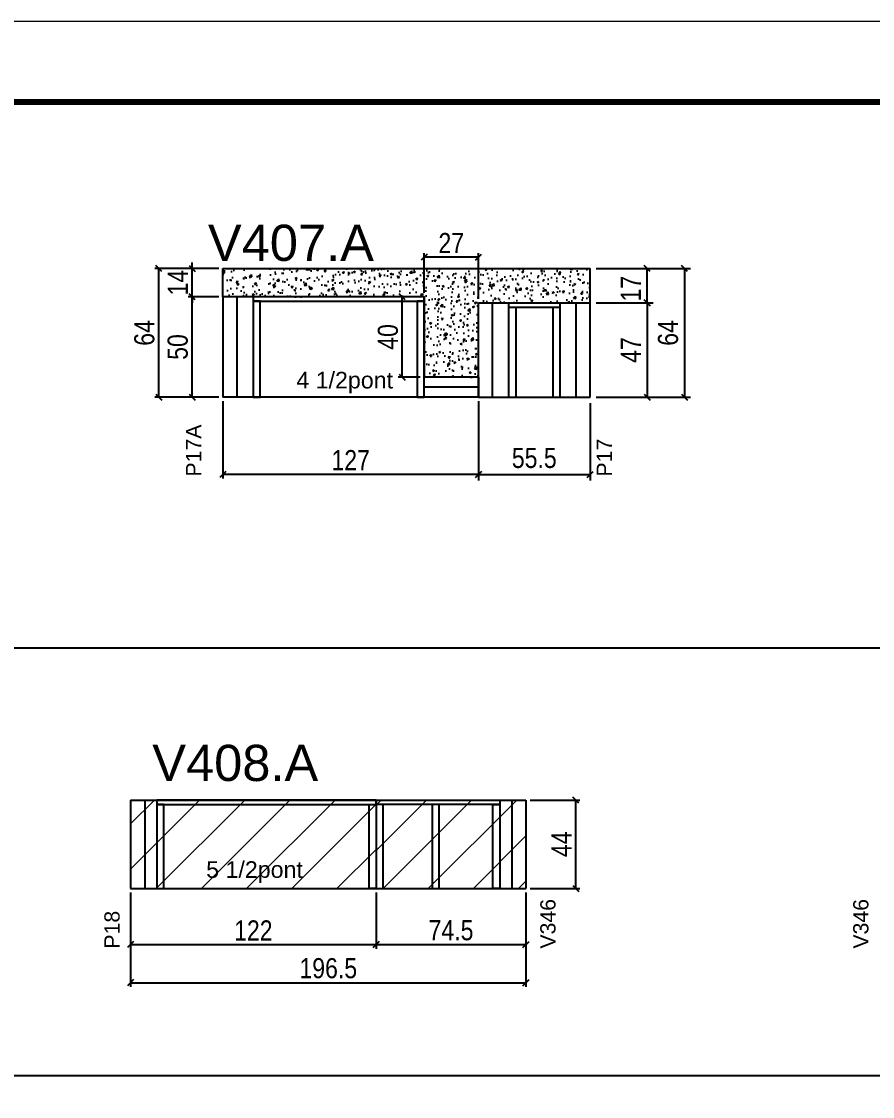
# Model space of a CAD drawing. Extents: x -3394 to 16474, y -5031 to 14397.
# Drawn here: x 6280 to 6703, y 11565 to 12099 of the extents above; entities that cross this region are included whole.
import ezdxf

# ---------------------------------------------------------------- set-up
doc = ezdxf.new("R2010")
doc.units = 0
doc.linetypes.add('DASHED', pattern=[0.75, 0.5, -0.25])
doc.layers.get('0').update_dxf_attribs({"linetype": 'CONTINUOUS'})
doc.layers.get('Defpoints').update_dxf_attribs({"linetype": 'CONTINUOUS'})
for name, color, linetype in [('COTA', 241, 'CONTINUOUS'), ('NOMENCLATURA', 7, 'CONTINUOUS'), ('Painéis', 200, 'CONTINUOUS'), ('PONTALETE', 7, 'CONTINUOUS'), ('SARR_2.2x7', 40, 'CONTINUOUS'), ('SARR_3.5x7', 81, 'CONTINUOUS'), ('SARR_EDITAR', 141, 'CONTINUOUS')]:
    doc.layers.add(name, color=color, linetype=linetype)
for name, color, linetype, lineweight in [('Folhas', 255, 'CONTINUOUS', 9), ('REAPROVEITAMENTO', 251, 'CONTINUOUS', 9), ('SARRAFO DE PRESSAO', 251, 'DASHED', 9)]:
    doc.layers.add(name, color=color, linetype=linetype, lineweight=lineweight)
doc.styles.add('ARIAL', font='arial.ttf')
doc.styles.add('COTA TECNICA', font='techl___.ttf', dxfattribs={"height": 10})
doc.dimstyles.new('PAINEL', dxfattribs={"dimtxt": 10, "dimasz": 3, "dimexe": 3, "dimexo": 3, "dimgap": 3, "dimtad": 1, "dimdec": 1, "dimzin": 12, "dimdsep": 46, "dimtxsty": 'COTA TECNICA', "dimblk1": 'OBLIQUE', "dimblk2": 'OBLIQUE', "dimsah": 1, "dimcen": 0.9, "dimclrd": 4, "dimclre": 4, "dimclrt": 240, "dimadec": 1, "dimazin": 3, "dimtfac": 1, "dimtdec": 1, "dimtmove": 0, "dimatfit": 3, "dimfxl": 1, "dimtolj": 1, "dimtzin": 12, "dimarcsym": 0})

# ---------------------------------------------------------------- blocks, each defined once
blk = doc.blocks.new('9999999999')
at = {"layer": 'Folhas'}
blk.add_lwpolyline([(98138.98, 34190.21), (99623.98, 34190.21), (99623.98, 35240.21), (98138.98, 35240.21)], close=True, dxfattribs=at)
at = {"layer": 'Folhas', "color": 30, "const_width": 3}
blk.add_lwpolyline([(98213.98, 34230.21), (99583.98, 34230.21), (99583.98, 35200.21), (98213.98, 35200.21)], close=True, dxfattribs=at)
blk = doc.blocks.new('_Oblique')
at = {"color": 0, "linetype": 'ByBlock', "lineweight": -2}
blk.add_line((-0.5, -0.5), (0.5, 0.5), dxfattribs=at)
blk = doc.blocks.new('*D275')
at = {"layer": 'COTA', "color": 4, "linetype": 'Continuous', "lineweight": -2, "transparency": 16777216}
for p, q in [((6380.19, 11910.57), (6380.19, 11872.26)), ((6507.19, 11910.57), (6507.19, 11872.26)), ((6507.19, 11874.26), (6380.19, 11874.26))]:
    blk.add_line(p, q, dxfattribs=at)
at = {"layer": 'Defpoints', "color": 0, "linetype": 'Continuous', "transparency": 16777216}
for p in [(6380.19, 11912.57), (6507.19, 11912.57), (6380.19, 11874.26)]:
    blk.add_point(p, dxfattribs=at)
at = {"layer": 'COTA', "color": 4, "linetype": 'Continuous', "lineweight": -2, "transparency": 16777216, "xscale": 3, "yscale": 3, "zscale": 3, "rotation": 180}
blk.add_blockref('_Oblique', (6380.19, 11874.26), dxfattribs=at)
at = {"layer": 'COTA', "color": 4, "linetype": 'Continuous', "lineweight": -2, "transparency": 16777216, "xscale": 3, "yscale": 3, "zscale": 3}
blk.add_blockref('_Oblique', (6507.19, 11874.26), dxfattribs=at)
at = {"layer": 'COTA', "color": 240, "linetype": 'Continuous', "transparency": 16777216, "insert": (6443.69, 11881.33), "char_height": 10, "attachment_point": 5, "style": 'COTA TECNICA'}
blk.add_mtext('\\A1;127', dxfattribs=at)
blk = doc.blocks.new('*D273')
at = {"layer": 'COTA', "color": 4, "linetype": 'Continuous', "lineweight": -2, "transparency": 16777216}
for p, q in [((6378.19, 11962.57), (6362.9, 11962.57)), ((6364.9, 11912.57), (6364.9, 11962.57)), ((6378.19, 11912.57), (6362.9, 11912.57))]:
    blk.add_line(p, q, dxfattribs=at)
at = {"layer": 'Defpoints', "color": 0, "linetype": 'Continuous', "transparency": 16777216}
for p in [(6364.9, 11962.57), (6380.19, 11962.57), (6380.19, 11912.57)]:
    blk.add_point(p, dxfattribs=at)
at = {"layer": 'COTA', "color": 4, "linetype": 'Continuous', "lineweight": -2, "transparency": 16777216, "xscale": 3, "yscale": 3, "zscale": 3}
for p, rotation in [((6364.9, 11962.57), 90), ((6364.9, 11912.57), 270)]:
    blk.add_blockref('_Oblique', p, dxfattribs=dict(at, rotation=rotation))
at = {"layer": 'COTA', "color": 240, "linetype": 'Continuous', "transparency": 16777216, "insert": (6357.79, 11937.57), "char_height": 10, "attachment_point": 5, "rotation": 90, "style": 'COTA TECNICA'}
blk.add_mtext('\\A1;50', dxfattribs=at)
blk = doc.blocks.new('*D274')
at = {"layer": 'COTA', "color": 4, "linetype": 'Continuous', "lineweight": -2, "transparency": 16777216}
for p, q in [((6364.9, 11976.57), (6364.9, 11979.57)), ((6378.19, 11976.57), (6362.9, 11976.57)), ((6364.9, 11962.57), (6364.9, 11976.57)), ((6378.19, 11962.57), (6362.9, 11962.57)), ((6364.9, 11962.57), (6364.9, 11959.57))]:
    blk.add_line(p, q, dxfattribs=at)
at = {"layer": 'Defpoints', "color": 0, "linetype": 'Continuous', "transparency": 16777216}
for p in [(6364.9, 11976.57), (6380.19, 11976.57), (6380.19, 11962.57)]:
    blk.add_point(p, dxfattribs=at)
at = {"layer": 'COTA', "color": 4, "linetype": 'Continuous', "lineweight": -2, "transparency": 16777216, "xscale": 3, "yscale": 3, "zscale": 3}
for p, rotation in [((6364.9, 11976.57), 270), ((6364.9, 11962.57), 90)]:
    blk.add_blockref('_Oblique', p, dxfattribs=dict(at, rotation=rotation))
at = {"layer": 'COTA', "color": 240, "linetype": 'Continuous', "transparency": 16777216, "insert": (6357.83, 11969.57), "char_height": 10, "attachment_point": 5, "rotation": 90, "style": 'COTA TECNICA'}
blk.add_mtext('\\A1;14', dxfattribs=at)
blk = doc.blocks.new('*D279')
at = {"layer": 'COTA', "color": 4, "linetype": 'Continuous', "lineweight": -2, "transparency": 16777216}
for p, q in [((6378.19, 11976.57), (6346.3, 11976.57)), ((6348.3, 11912.57), (6348.3, 11976.57)), ((6378.19, 11912.57), (6346.3, 11912.57))]:
    blk.add_line(p, q, dxfattribs=at)
at = {"layer": 'Defpoints', "color": 0, "linetype": 'Continuous', "transparency": 16777216}
for p in [(6348.3, 11976.57), (6380.19, 11976.57), (6380.19, 11912.57)]:
    blk.add_point(p, dxfattribs=at)
at = {"layer": 'COTA', "color": 4, "linetype": 'Continuous', "lineweight": -2, "transparency": 16777216, "xscale": 3, "yscale": 3, "zscale": 3}
for p, rotation in [((6348.3, 11976.57), 90), ((6348.3, 11912.57), 270)]:
    blk.add_blockref('_Oblique', p, dxfattribs=dict(at, rotation=rotation))
at = {"layer": 'COTA', "color": 240, "linetype": 'Continuous', "transparency": 16777216, "insert": (6341.2, 11944.57), "char_height": 10, "attachment_point": 5, "rotation": 90, "style": 'COTA TECNICA'}
blk.add_mtext('\\A1;64', dxfattribs=at)
blk = doc.blocks.new('*D283')
at = {"layer": 'COTA', "color": 4, "linetype": 'ByBlock', "lineweight": -2, "transparency": 16777216}
for p, q in [((6507.19, 11909.57), (6507.19, 11871.26)), ((6562.69, 11909.57), (6562.69, 11871.26)), ((6507.19, 11874.26), (6562.69, 11874.26))]:
    blk.add_line(p, q, dxfattribs=at)
at = {"layer": 'Defpoints', "color": 0, "linetype": 'ByBlock', "transparency": 16777216}
for p in [(6507.19, 11912.57), (6562.69, 11912.57), (6562.69, 11874.26)]:
    blk.add_point(p, dxfattribs=at)
at = {"layer": 'COTA', "color": 4, "linetype": 'ByBlock', "lineweight": -2, "transparency": 16777216, "xscale": 3, "yscale": 3, "zscale": 3, "rotation": 180}
blk.add_blockref('_Oblique', (6507.19, 11874.26), dxfattribs=at)
at = {"layer": 'COTA', "color": 4, "linetype": 'ByBlock', "lineweight": -2, "transparency": 16777216, "xscale": 3, "yscale": 3, "zscale": 3}
blk.add_blockref('_Oblique', (6562.69, 11874.26), dxfattribs=at)
at = {"layer": 'COTA', "color": 240, "linetype": 'ByBlock', "transparency": 16777216, "insert": (6534.94, 11882.36), "char_height": 10, "attachment_point": 5, "style": 'COTA TECNICA'}
blk.add_mtext('\\A1;55.5', dxfattribs=at)
blk = doc.blocks.new('*D280')
at = {"layer": 'COTA', "color": 4, "linetype": 'ByBlock', "lineweight": -2, "transparency": 16777216}
for p, q in [((6565.69, 11959.57), (6593.97, 11959.57)), ((6590.97, 11959.57), (6590.97, 11912.57)), ((6565.69, 11912.57), (6593.97, 11912.57))]:
    blk.add_line(p, q, dxfattribs=at)
at = {"layer": 'Defpoints', "color": 0, "linetype": 'ByBlock', "transparency": 16777216}
for p in [(6562.69, 11959.57), (6562.69, 11912.57), (6590.97, 11912.57)]:
    blk.add_point(p, dxfattribs=at)
at = {"layer": 'COTA', "color": 4, "linetype": 'ByBlock', "lineweight": -2, "transparency": 16777216, "xscale": 3, "yscale": 3, "zscale": 3}
for p, rotation in [((6590.97, 11959.57), 90), ((6590.97, 11912.57), 270)]:
    blk.add_blockref('_Oblique', p, dxfattribs=dict(at, rotation=rotation))
at = {"layer": 'COTA', "color": 240, "linetype": 'ByBlock', "transparency": 16777216, "insert": (6582.9, 11936.07), "char_height": 10, "attachment_point": 5, "rotation": 90, "style": 'COTA TECNICA'}
blk.add_mtext('\\A1;47', dxfattribs=at)
blk = doc.blocks.new('*D281')
at = {"layer": 'COTA', "color": 4, "linetype": 'ByBlock', "lineweight": -2, "transparency": 16777216}
for p, q in [((6565.69, 11976.57), (6593.97, 11976.57)), ((6590.97, 11959.57), (6590.97, 11976.57)), ((6565.69, 11959.57), (6593.97, 11959.57))]:
    blk.add_line(p, q, dxfattribs=at)
at = {"layer": 'Defpoints', "color": 0, "linetype": 'ByBlock', "transparency": 16777216}
for p in [(6562.69, 11976.57), (6590.97, 11976.57), (6562.69, 11959.57)]:
    blk.add_point(p, dxfattribs=at)
at = {"layer": 'COTA', "color": 4, "linetype": 'ByBlock', "lineweight": -2, "transparency": 16777216, "xscale": 3, "yscale": 3, "zscale": 3}
for p, rotation in [((6590.97, 11976.57), 90), ((6590.97, 11959.57), 270)]:
    blk.add_blockref('_Oblique', p, dxfattribs=dict(at, rotation=rotation))
at = {"layer": 'COTA', "color": 240, "linetype": 'ByBlock', "transparency": 16777216, "insert": (6582.9, 11966.57), "char_height": 10, "attachment_point": 5, "rotation": 90, "style": 'COTA TECNICA'}
blk.add_mtext('\\A1;17', dxfattribs=at)
blk = doc.blocks.new('*D282')
at = {"layer": 'COTA', "color": 4, "linetype": 'ByBlock', "lineweight": -2, "transparency": 16777216}
for p, q in [((6565.69, 11976.57), (6612.56, 11976.57)), ((6609.56, 11976.57), (6609.56, 11912.57)), ((6565.69, 11912.57), (6612.56, 11912.57))]:
    blk.add_line(p, q, dxfattribs=at)
at = {"layer": 'Defpoints', "color": 0, "linetype": 'ByBlock', "transparency": 16777216}
for p in [(6562.69, 11976.57), (6562.69, 11912.57), (6609.56, 11912.57)]:
    blk.add_point(p, dxfattribs=at)
at = {"layer": 'COTA', "color": 4, "linetype": 'ByBlock', "lineweight": -2, "transparency": 16777216, "xscale": 3, "yscale": 3, "zscale": 3}
for p, rotation in [((6609.56, 11976.57), 90), ((6609.56, 11912.57), 270)]:
    blk.add_blockref('_Oblique', p, dxfattribs=dict(at, rotation=rotation))
at = {"layer": 'COTA', "color": 240, "linetype": 'ByBlock', "transparency": 16777216, "insert": (6601.46, 11944.57), "char_height": 10, "attachment_point": 5, "rotation": 90, "style": 'COTA TECNICA'}
blk.add_mtext('\\A1;64', dxfattribs=at)
blk = doc.blocks.new('*D284')
at = {"layer": 'COTA', "color": 4, "linetype": 'Continuous', "lineweight": -2, "transparency": 16777216}
for p, q in [((6478.19, 11962.57), (6467.33, 11962.57)), ((6469.33, 11922.57), (6469.33, 11962.57)), ((6478.19, 11922.57), (6467.33, 11922.57))]:
    blk.add_line(p, q, dxfattribs=at)
at = {"layer": 'Defpoints', "color": 0, "linetype": 'Continuous', "transparency": 16777216}
for p in [(6469.33, 11962.57), (6480.19, 11962.57), (6480.19, 11922.57)]:
    blk.add_point(p, dxfattribs=at)
at = {"layer": 'COTA', "color": 4, "linetype": 'Continuous', "lineweight": -2, "transparency": 16777216, "xscale": 3, "yscale": 3, "zscale": 3}
for p, rotation in [((6469.33, 11962.57), 90), ((6469.33, 11922.57), 270)]:
    blk.add_blockref('_Oblique', p, dxfattribs=dict(at, rotation=rotation))
at = {"layer": 'COTA', "color": 240, "linetype": 'Continuous', "transparency": 16777216, "insert": (6462.23, 11942.57), "char_height": 10, "attachment_point": 5, "rotation": 90, "style": 'COTA TECNICA'}
blk.add_mtext('\\A1;40', dxfattribs=at)
blk = doc.blocks.new('*D285')
at = {"layer": 'COTA', "color": 4, "linetype": 'Continuous', "lineweight": -2, "transparency": 16777216}
for p, q in [((6480.19, 11964.57), (6480.19, 11984.19)), ((6507.19, 11961.57), (6507.19, 11984.19)), ((6507.19, 11982.19), (6480.19, 11982.19))]:
    blk.add_line(p, q, dxfattribs=at)
at = {"layer": 'Defpoints', "color": 0, "linetype": 'Continuous', "transparency": 16777216}
for p in [(6480.19, 11982.19), (6480.19, 11962.57), (6507.19, 11959.57)]:
    blk.add_point(p, dxfattribs=at)
at = {"layer": 'COTA', "color": 4, "linetype": 'Continuous', "lineweight": -2, "transparency": 16777216, "xscale": 3, "yscale": 3, "zscale": 3, "rotation": 180}
blk.add_blockref('_Oblique', (6480.19, 11982.19), dxfattribs=at)
at = {"layer": 'COTA', "color": 4, "linetype": 'Continuous', "lineweight": -2, "transparency": 16777216, "xscale": 3, "yscale": 3, "zscale": 3}
blk.add_blockref('_Oblique', (6507.19, 11982.19), dxfattribs=at)
at = {"layer": 'COTA', "color": 240, "linetype": 'Continuous', "transparency": 16777216, "insert": (6493.69, 11989.27), "char_height": 10, "attachment_point": 5, "style": 'COTA TECNICA'}
blk.add_mtext('\\A1;27', dxfattribs=at)
blk = doc.blocks.new('*D291')
at = {"layer": 'COTA', "color": 4, "linetype": 'Continuous', "lineweight": -2, "transparency": 16777216}
for p, q in [((6334.32, 11666.34), (6334.32, 11638.45)), ((6456.32, 11666.34), (6456.32, 11638.45)), ((6334.32, 11640.45), (6456.32, 11640.45))]:
    blk.add_line(p, q, dxfattribs=at)
at = {"layer": 'Defpoints', "color": 0, "linetype": 'Continuous', "transparency": 16777216}
for p in [(6334.32, 11668.34), (6456.32, 11668.34), (6456.32, 11640.45)]:
    blk.add_point(p, dxfattribs=at)
at = {"layer": 'COTA', "color": 4, "linetype": 'Continuous', "lineweight": -2, "transparency": 16777216, "xscale": 3, "yscale": 3, "zscale": 3, "rotation": 180}
blk.add_blockref('_Oblique', (6334.32, 11640.45), dxfattribs=at)
at = {"layer": 'COTA', "color": 4, "linetype": 'Continuous', "lineweight": -2, "transparency": 16777216, "xscale": 3, "yscale": 3, "zscale": 3}
blk.add_blockref('_Oblique', (6456.32, 11640.45), dxfattribs=at)
at = {"layer": 'COTA', "color": 240, "linetype": 'Continuous', "transparency": 16777216, "insert": (6395.32, 11647.51), "char_height": 10, "attachment_point": 5, "style": 'COTA TECNICA'}
blk.add_mtext('\\A1;122', dxfattribs=at)
blk = doc.blocks.new('*D292')
at = {"layer": 'COTA', "color": 4, "linetype": 'Continuous', "lineweight": -2, "transparency": 16777216}
for p, q in [((6532.82, 11712.34), (6557.57, 11712.34)), ((6555.57, 11668.34), (6555.57, 11712.34)), ((6532.82, 11668.34), (6557.57, 11668.34))]:
    blk.add_line(p, q, dxfattribs=at)
at = {"layer": 'Defpoints', "color": 0, "linetype": 'Continuous', "transparency": 16777216}
for p in [(6530.82, 11712.34), (6555.57, 11712.34), (6530.82, 11668.34)]:
    blk.add_point(p, dxfattribs=at)
at = {"layer": 'COTA', "color": 4, "linetype": 'Continuous', "lineweight": -2, "transparency": 16777216, "xscale": 3, "yscale": 3, "zscale": 3}
for p, rotation in [((6555.57, 11712.34), 90), ((6555.57, 11668.34), 270)]:
    blk.add_blockref('_Oblique', p, dxfattribs=dict(at, rotation=rotation))
at = {"layer": 'COTA', "color": 240, "linetype": 'Continuous', "transparency": 16777216, "insert": (6548.49, 11690.34), "char_height": 10, "attachment_point": 5, "rotation": 90, "style": 'COTA TECNICA'}
blk.add_mtext('\\A1;44', dxfattribs=at)
blk = doc.blocks.new('*D297')
at = {"layer": 'COTA', "color": 4, "linetype": 'Continuous', "lineweight": -2, "transparency": 16777216}
for p, q in [((6456.32, 11666.34), (6456.32, 11638.45)), ((6530.82, 11666.34), (6530.82, 11638.45)), ((6456.32, 11640.45), (6530.82, 11640.45))]:
    blk.add_line(p, q, dxfattribs=at)
at = {"layer": 'Defpoints', "color": 0, "linetype": 'Continuous', "transparency": 16777216}
for p in [(6456.32, 11668.34), (6530.82, 11668.34), (6530.82, 11640.45)]:
    blk.add_point(p, dxfattribs=at)
at = {"layer": 'COTA', "color": 4, "linetype": 'Continuous', "lineweight": -2, "transparency": 16777216, "xscale": 3, "yscale": 3, "zscale": 3, "rotation": 180}
blk.add_blockref('_Oblique', (6456.32, 11640.45), dxfattribs=at)
at = {"layer": 'COTA', "color": 4, "linetype": 'Continuous', "lineweight": -2, "transparency": 16777216, "xscale": 3, "yscale": 3, "zscale": 3}
blk.add_blockref('_Oblique', (6530.82, 11640.45), dxfattribs=at)
at = {"layer": 'COTA', "color": 240, "linetype": 'Continuous', "transparency": 16777216, "insert": (6493.57, 11647.56), "char_height": 10, "attachment_point": 5, "style": 'COTA TECNICA'}
blk.add_mtext('\\A1;74.5', dxfattribs=at)
blk = doc.blocks.new('*D300')
at = {"layer": 'COTA', "color": 4, "linetype": 'Continuous', "lineweight": -2, "transparency": 16777216}
for p, q in [((6334.32, 11666.34), (6334.32, 11619.54)), ((6530.82, 11666.34), (6530.82, 11619.54)), ((6334.32, 11621.54), (6530.82, 11621.54))]:
    blk.add_line(p, q, dxfattribs=at)
at = {"layer": 'Defpoints', "color": 0, "linetype": 'Continuous', "transparency": 16777216}
for p in [(6334.32, 11668.34), (6530.82, 11668.34), (6530.82, 11621.54)]:
    blk.add_point(p, dxfattribs=at)
at = {"layer": 'COTA', "color": 4, "linetype": 'Continuous', "lineweight": -2, "transparency": 16777216, "xscale": 3, "yscale": 3, "zscale": 3, "rotation": 180}
blk.add_blockref('_Oblique', (6334.32, 11621.54), dxfattribs=at)
at = {"layer": 'COTA', "color": 4, "linetype": 'Continuous', "lineweight": -2, "transparency": 16777216, "xscale": 3, "yscale": 3, "zscale": 3}
blk.add_blockref('_Oblique', (6530.82, 11621.54), dxfattribs=at)
at = {"layer": 'COTA', "color": 240, "linetype": 'Continuous', "transparency": 16777216, "insert": (6432.57, 11628.68), "char_height": 10, "attachment_point": 5, "style": 'COTA TECNICA'}
blk.add_mtext('\\A1;196.5', dxfattribs=at)

msp = doc.modelspace()

# ---------------------------------------------------------------- hatches: boundary and pattern name
at = {"layer": 'COTA', "linetype": 'Continuous'}
h = msp.add_hatch(dxfattribs=at)
h.set_pattern_fill('AR-CONC', color=256, scale=0.05)
h.paths.add_polyline_path([(6507.19, 11922.57), (6507.19, 11959.57), (6562.69, 11959.57), (6562.69, 11976.57), (6380.19, 11976.57), (6380.19, 11962.57), (6480.19, 11962.57), (6480.19, 11922.57)])
at = {"layer": 'REAPROVEITAMENTO', "linetype": 'Continuous'}
h = msp.add_hatch(dxfattribs=at)
h.set_pattern_fill('ANSI31', color=256, scale=5)
h.set_pattern_definition([(45, (-1585, 907.504), (-11.22532, 11.22532), [])])
h.paths.add_polyline_path([(6334.32, 11712.34), (6334.32, 11668.34), (6456.32, 11668.34), (6456.32, 11712.34)])
h = msp.add_hatch(dxfattribs=at)
h.set_pattern_fill('ANSI31', color=256, scale=5)
h.paths.add_polyline_path([(6456.32, 11668.34), (6530.82, 11668.34), (6530.82, 11712.34), (6456.32, 11712.34)])

# ---------------------------------------------------------------- linework, layer by layer
at = {"layer": 'COTA', "linetype": 'Continuous'}
for p, q in [((6380.19, 11962.57), (6380.19, 11976.57)), ((5932.21, 11788.06), (7302.21, 11788.06)), ((5932.21, 11575.45), (7302.21, 11575.45))]:
    msp.add_line(p, q, dxfattribs=at)
at = {"layer": 'COTA', "linetype": 'ByBlock'}
for p in [(6380.19, 11976.57), (6562.69, 11959.57)]:
    msp.add_line(p, (6562.69, 11976.57), dxfattribs=at)
at = {"layer": 'Painéis', "linetype": 'Continuous'}
for p, q in [((6480.19, 11962.57), (6380.19, 11962.57)), ((6380.19, 11962.57), (6380.19, 11912.57)), ((6480.19, 11962.57), (6480.19, 11922.57)), ((6507.19, 11922.57), (6480.19, 11922.57)), ((6507.19, 11922.57), (6507.19, 11912.57)), ((6507.19, 11912.57), (6380.19, 11912.57)), ((6334.32, 11712.34), (6530.82, 11712.34)), ((6334.32, 11712.34), (6334.32, 11668.34)), ((6456.32, 11712.34), (6456.32, 11668.34)), ((6530.82, 11712.34), (6530.82, 11668.34)), ((6334.32, 11668.34), (6530.82, 11668.34))]:
    msp.add_line(p, q, dxfattribs=at)
at = {"layer": 'Painéis', "linetype": 'ByBlock'}
for p, q in [((6507.19, 11959.57), (6562.69, 11959.57)), ((6507.19, 11912.57), (6507.19, 11959.57)), ((6562.69, 11912.57), (6562.69, 11959.57)), ((6507.19, 11912.57), (6562.69, 11912.57))]:
    msp.add_line(p, q, dxfattribs=at)
at = {"layer": 'SARR_2.2x7', "linetype": 'Continuous'}
for p, q in [((6387.19, 11962.57), (6387.19, 11912.57)), ((6514.19, 11912.57), (6514.19, 11959.57)), ((6522.19, 11957.37), (6547.69, 11957.37)), ((6555.69, 11912.57), (6555.69, 11959.57))]:
    msp.add_line(p, q, dxfattribs=at)
at = {"layer": 'SARR_2.2x7', "ltscale": 25}
for p, q in [((6341.32, 11712.34), (6341.32, 11668.34)), ((6523.82, 11712.34), (6523.82, 11668.34))]:
    msp.add_line(p, q, dxfattribs=at)
at = {"layer": 'SARR_2.2x7', "ltscale": 25, "elevation": 0}
for points in [[(6395.19, 11960.37), (6480.19, 11960.37), (6480.19, 11962.57), (6395.19, 11962.57)], [(6347.32, 11710.14), (6456.32, 11710.14), (6456.32, 11712.34), (6347.32, 11712.34)], [(6517.82, 11710.14), (6456.32, 11710.14), (6456.32, 11712.34), (6517.82, 11712.34)]]:
    msp.add_lwpolyline(points, close=True, dxfattribs=at)
at = {"layer": 'SARR_3.5x7'}
for p, q in [((6522.19, 11959.57), (6522.19, 11912.57)), ((6525.69, 11957.37), (6525.69, 11912.57)), ((6544.19, 11957.37), (6544.19, 11912.57)), ((6547.69, 11959.57), (6547.69, 11912.57)), ((6522.19, 11912.57), (6525.69, 11912.57)), ((6544.19, 11912.57), (6547.69, 11912.57))]:
    msp.add_line(p, q, dxfattribs=at)
at = {"layer": 'SARR_3.5x7', "elevation": 0}
for points in [[(6395.19, 11912.57), (6398.69, 11912.57), (6398.69, 11960.37), (6395.19, 11960.37)], [(6476.69, 11912.57), (6480.19, 11912.57), (6480.19, 11960.37), (6476.69, 11960.37)], [(6347.32, 11668.34), (6350.82, 11668.34), (6350.82, 11710.14), (6347.32, 11710.14)], [(6456.32, 11668.34), (6452.82, 11668.34), (6452.82, 11710.14), (6456.32, 11710.14)], [(6456.32, 11668.34), (6459.82, 11668.34), (6459.82, 11710.14), (6456.32, 11710.14)], [(6484.13, 11668.34), (6487.63, 11668.34), (6487.63, 11710.14), (6484.13, 11710.14)], [(6517.82, 11668.34), (6514.32, 11668.34), (6514.32, 11710.14), (6517.82, 11710.14)]]:
    msp.add_lwpolyline(points, close=True, dxfattribs=at)
at = {"layer": 'SARR_EDITAR', "ltscale": 25}
msp.add_line((6507.19, 11917.57), (6480.19, 11917.57), dxfattribs=at)

# ---------------------------------------------------------------- block references
at = {"layer": 'SARRAFO DE PRESSAO', "color": 6, "linetype": 'ByBlock'}
msp.add_blockref('9999999999', (-92281.77, -23140.8), dxfattribs=at)

# ---------------------------------------------------------------- texts
at = {"layer": 'NOMENCLATURA', "linetype": 'Continuous', "style": 'ARIAL'}
for s, p in [('V407.A', (6372.76, 11980.38)), ('V408.A', (6345.1, 11721.8))]:
    msp.add_text(s, height=18, dxfattribs=at).set_placement(p)
for s, p in [('P17A', (6369.4, 11873.16)), ('P17', (6573.54, 11873.16)), ('V346', (6545.49, 11638.47)), ('V346', (6700.99, 11638.47)), ('P18', (6328.86, 11638.47))]:
    msp.add_text(s, height=7.567, rotation=90, dxfattribs=at).set_placement(p)
at = {"layer": 'PONTALETE', "linetype": 'Continuous', "style": 'ARIAL'}
for s, p in [('4 1/2pont', (6416.69, 11916.98)), ('5 1/2pont', (6371.88, 11673.65))]:
    msp.add_text(s, height=8.25, dxfattribs=at).set_placement(p)

# ---------------------------------------------------------------- dimensions: what is measured, and where the dimension line sits
at = {"layer": 'COTA', "linetype": 'Continuous'}
for base, p1, p2, picture, middle in [((6480.19, 11982.19), (6507.19, 11959.57), (6480.19, 11962.57), '*D285', (6493.69, 11989.27)), ((6456.32, 11640.45), (6334.32, 11668.34), (6456.32, 11668.34), '*D291', (6395.32, 11647.51)), ((6530.82, 11621.54), (6334.32, 11668.34), (6530.82, 11668.34), '*D300', (6432.57, 11628.68)), ((6530.82, 11640.45), (6456.32, 11668.34), (6530.82, 11668.34), '*D297', (6493.57, 11647.56))]:
    dim = msp.add_linear_dim(base=base, p1=p1, p2=p2, dimstyle='PAINEL', override={"dimexe": 2, "dimexo": 2, "dimgap": 2, "dimadec": 8, "dimtix": 1, "dimatfit": 2, "dimldrblk": 'Oblique'}, dxfattribs=at)
    dim.commit()
    dim.dimension.update_dxf_attribs({"geometry": picture, "text_midpoint": middle})
for base, p1, p2, angle, picture, middle in [((6348.3, 11976.57), (6380.19, 11912.57), (6380.19, 11976.57), 90, '*D279', (6341.2, 11944.57)), ((6364.9, 11976.57), (6380.19, 11962.57), (6380.19, 11976.57), 90, '*D274', (6357.83, 11969.57)), ((6364.9, 11962.57), (6380.19, 11912.57), (6380.19, 11962.57), 90, '*D273', (6357.79, 11937.57)), ((6469.33, 11962.57), (6480.19, 11922.57), (6480.19, 11962.57), 90, '*D284', (6462.23, 11942.57)), ((6380.19, 11874.26), (6507.19, 11912.57), (6380.19, 11912.57), 180, '*D275', (6443.69, 11881.33)), ((6555.57, 11712.34), (6530.82, 11668.34), (6530.82, 11712.34), 90, '*D292', (6548.49, 11690.34))]:
    dim = msp.add_linear_dim(base=base, p1=p1, p2=p2, angle=angle, dimstyle='PAINEL', override={"dimexe": 2, "dimexo": 2, "dimgap": 2, "dimadec": 8, "dimtix": 1, "dimatfit": 2, "dimldrblk": 'Oblique'}, dxfattribs=at)
    dim.commit()
    dim.dimension.update_dxf_attribs({"geometry": picture, "text_midpoint": middle})
at = {"layer": 'COTA', "linetype": 'ByBlock'}
dim = msp.add_linear_dim(base=(6590.97, 11976.57), p1=(6562.69, 11959.57), p2=(6562.69, 11976.57), angle=90, dimstyle='PAINEL', dxfattribs=at)
dim.commit()
dim.dimension.update_dxf_attribs({"geometry": '*D281', "text_midpoint": (6590.97, 11966.57), "dimtype": 160})
for base, p1, picture, middle in [((6609.56, 11912.57), (6562.69, 11976.57), '*D282', (6601.46, 11944.57)), ((6590.97, 11912.57), (6562.69, 11959.57), '*D280', (6582.9, 11936.07))]:
    dim = msp.add_linear_dim(base=base, p1=p1, p2=(6562.69, 11912.57), angle=90, dimstyle='PAINEL', dxfattribs=at)
    dim.commit()
    dim.dimension.update_dxf_attribs({"geometry": picture, "text_midpoint": middle})
dim = msp.add_linear_dim(base=(6562.69, 11874.26), p1=(6507.19, 11912.57), p2=(6562.69, 11912.57), dimstyle='PAINEL', dxfattribs=at)
dim.commit()
dim.dimension.update_dxf_attribs({"geometry": '*D283', "text_midpoint": (6534.94, 11882.36)})

doc.saveas('drawing.dxf')
